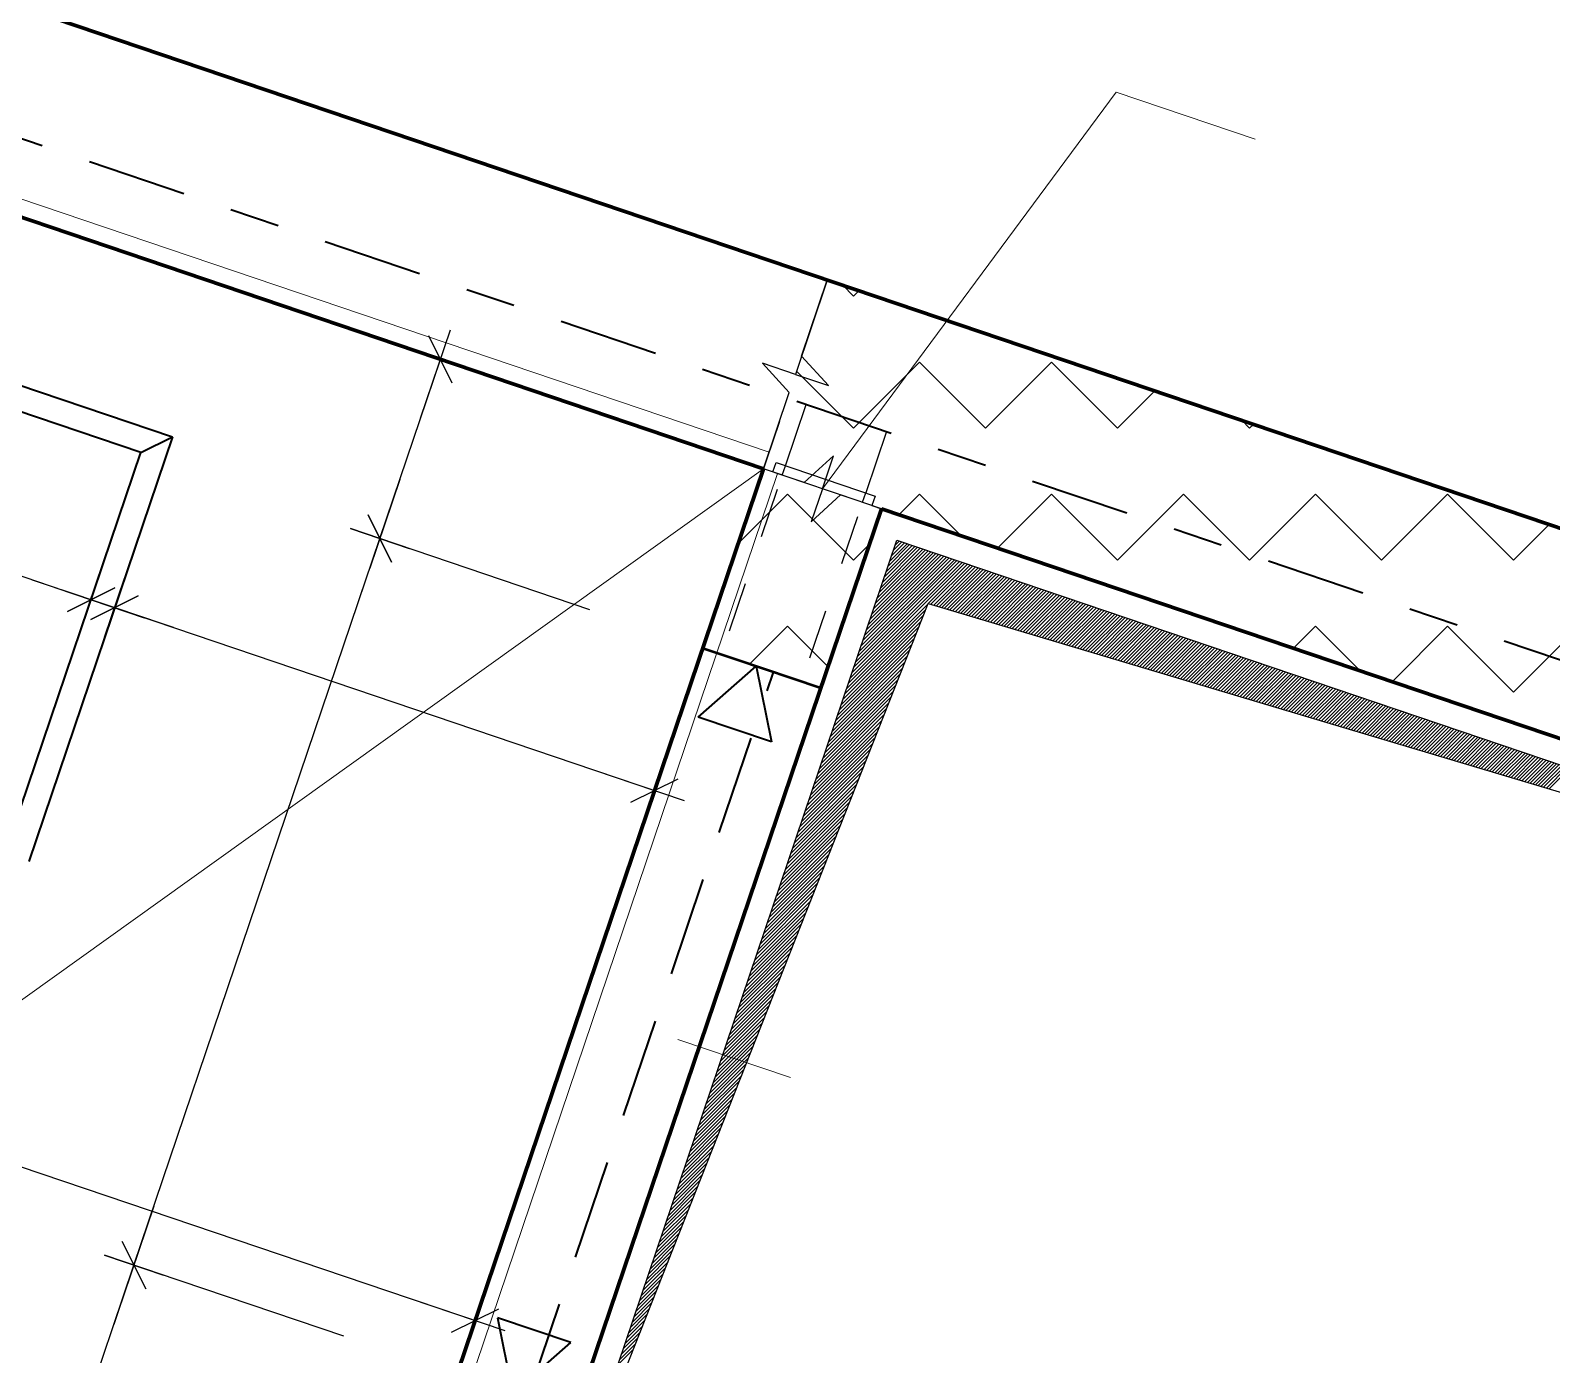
# Model space of a CAD drawing. Header units: metres. Extents: x 2661608 to 2661648.6, y 1209464.3 to 1209501.1.
# Drawn here: x 2661626.406 to 2661629.462, y 1209490.147 to 1209492.805 of the extents above; entities that cross this region are included whole.
import ezdxf

# ---------------------------------------------------------------- set-up
doc = ezdxf.new("R2010")
doc.units = ezdxf.units.M
for name, pattern in [('AUSGEZOGEN', [0]), ('GETRENNT2_S6', [0.3, 0.2, -0.1]), ('PHANTOM2_S8', [0.3, 0.2, -0.05, 0, -0.05]), ('STRICHLINIE_S4', [0.1, 0.05, -0.05])]:
    doc.linetypes.add(name, pattern=pattern)
for name, color, linetype, lineweight in [('TB_641', 7, 'AUSGEZOGEN', 25), ('TB_642', 7, 'AUSGEZOGEN', 25), ('TB_643', 7, 'AUSGEZOGEN', 25), ('TB_646', 7, 'AUSGEZOGEN', 25), ('TB_649', 7, 'AUSGEZOGEN', 25)]:
    doc.layers.add(name, color=color, linetype=linetype, lineweight=lineweight)

msp = doc.modelspace()

# ---------------------------------------------------------------- linework, layer by layer
at = {"color": 0, "linetype": 'ByBlock', "lineweight": -2}
for p, q in [((2661627.1899, 1209492.0267), (2661627.2501, 1209492.2043)), ((2661627.2535, 1209492.0975), (2661627.2065, 1209492.1926)), ((2661627.2892, 1209492.125), (2661627.1708, 1209492.1651)), ((2661627.1482, 1209491.9036), (2661627.0881, 1209491.726)), ((2661627.0681, 1209491.6668), (2661627.1282, 1209491.8444)), ((2661627.1316, 1209491.7376), (2661627.0847, 1209491.8327)), ((2661627.0847, 1209491.8327), (2661627.1316, 1209491.7376)), ((2661627.1673, 1209491.7651), (2661627.0489, 1209491.8052)), ((2661627.0489, 1209491.8052), (2661627.1673, 1209491.7651)), ((2661626.4096, 1209491.7027), (2661626.5872, 1209491.6426)), ((2661626.508, 1209491.6034), (2661626.5481, 1209491.7218)), ((2661626.5481, 1209491.7218), (2661626.508, 1209491.6034)), ((2661626.5553, 1209491.5874), (2661626.5954, 1209491.7058)), ((2661626.5954, 1209491.7058), (2661626.5553, 1209491.5874)), ((2661626.457, 1209491.6867), (2661626.6346, 1209491.6265)), ((2661626.6464, 1209491.6225), (2661626.4688, 1209491.6827)), ((2661626.4805, 1209491.6391), (2661626.5756, 1209491.6861)), ((2661626.5756, 1209491.6861), (2661626.4805, 1209491.6391)), ((2661626.6938, 1209491.6065), (2661626.5162, 1209491.6666)), ((2661626.5278, 1209491.6231), (2661626.6229, 1209491.6701)), ((2661626.6229, 1209491.6701), (2661626.5278, 1209491.6231)), ((2661627.6399, 1209491.2202), (2661627.68, 1209491.3386)), ((2661627.5415, 1209491.3195), (2661627.7191, 1209491.2593)), ((2661627.6124, 1209491.2559), (2661627.7075, 1209491.3029)), ((2661626.6544, 1209490.4449), (2661626.5942, 1209490.2673)), ((2661626.5742, 1209490.2081), (2661626.6343, 1209490.3857)), ((2661626.6378, 1209490.2789), (2661626.5908, 1209490.374)), ((2661626.5908, 1209490.374), (2661626.6378, 1209490.2789)), ((2661626.6735, 1209490.3064), (2661626.5551, 1209490.3465)), ((2661626.5551, 1209490.3465), (2661626.6735, 1209490.3064)), ((2661627.2796, 1209490.1561), (2661627.3197, 1209490.2745)), ((2661627.1813, 1209490.2554), (2661627.3589, 1209490.1953)), ((2661627.2521, 1209490.1918), (2661627.3472, 1209490.2388))]:
    msp.add_line(p, q, dxfattribs=at)
at = {"layer": 'TB_641', "color": 7, "linetype": 'AUSGEZOGEN', "lineweight": 50, "transparency": 33554687}
for p, q in [((2661634.2583, 1209490.1878), (2661617.6069, 1209495.8255)), ((2661620.6801, 1209494.3627), (2661627.8787, 1209491.9255)), ((2661627.8787, 1209491.9255), (2661627.7568, 1209491.5655)), ((2661627.8787, 1209491.9255), (2661627.8787, 1209491.9255)), ((2661627.8787, 1209491.9255), (2661627.8787, 1209491.9255)), ((2661627.8787, 1209491.9255), (2661627.8787, 1209491.9255)), ((2661627.8787, 1209491.9255), (2661627.8787, 1209491.9255)), ((2661627.9936, 1209491.4854), (2661628.1155, 1209491.8453)), ((2661628.1155, 1209491.8453), (2661630.9096, 1209490.8993)), ((2661627.7568, 1209491.5655), (2661627.8231, 1209491.5431)), ((2661627.8231, 1209491.5431), (2661627.9936, 1209491.4854))]:
    msp.add_line(p, q, dxfattribs=at)
at = {"layer": 'TB_641', "color": 7, "linetype": 'AUSGEZOGEN', "lineweight": 18, "transparency": 33554687}
for p, q in [((2661624.4421, 1209493.1259), (2661627.8899, 1209491.9586)), ((2661627.8899, 1209491.9586), (2661627.8787, 1209491.9255)), ((2661627.9071, 1209491.9158), (2661626.5281, 1209487.843)), ((2661627.8787, 1209491.9255), (2661627.9071, 1209491.9158))]:
    msp.add_line(p, q, dxfattribs=at)
at = {"layer": 'TB_641', "color": 1, "linetype": 'AUSGEZOGEN', "lineweight": 25, "transparency": 33554687}
for p, q in [((2661627.9552, 1209492.1515), (2661628.0069, 1209492.3043)), ((2661627.9428, 1209492.1149), (2661627.8765, 1209492.1374)), ((2661627.8765, 1209492.1374), (2661627.9304, 1209492.0783)), ((2661628.0091, 1209492.0925), (2661627.9552, 1209492.1515)), ((2661627.9428, 1209492.1149), (2661628.0091, 1209492.0925)), ((2661627.8787, 1209491.9255), (2661627.9304, 1209492.0783))]:
    msp.add_line(p, q, dxfattribs=at)
at = {"layer": 'TB_641', "color": 7, "linetype": 'AUSGEZOGEN', "lineweight": 25, "transparency": 33554687}
for p, q in [((2661627.923, 1209491.9316), (2661627.9647, 1209492.0547)), ((2661627.9647, 1209492.0547), (2661628.1257, 1209492.0002)), ((2661628.1257, 1209492.0002), (2661628.084, 1209491.8771)), ((2661628.0195, 1209491.9517), (2661627.9605, 1209491.8978)), ((2661627.9971, 1209491.8854), (2661628.0195, 1209491.9517)), ((2661628.0965, 1209491.8517), (2661627.8787, 1209491.9255)), ((2661627.9605, 1209491.8978), (2661627.8787, 1209491.9255)), ((2661627.8787, 1209491.9255), (2661627.8787, 1209491.9255)), ((2661627.8787, 1209491.9255), (2661627.8787, 1209491.9255)), ((2661627.8976, 1209491.9191), (2661627.904, 1209491.938)), ((2661627.8976, 1209491.9191), (2661627.8976, 1209491.9191)), ((2661627.8976, 1209491.9191), (2661627.8976, 1209491.9191)), ((2661627.904, 1209491.938), (2661628.1029, 1209491.8707)), ((2661627.9971, 1209491.8854), (2661627.9746, 1209491.8191)), ((2661627.9746, 1209491.8191), (2661628.0337, 1209491.873)), ((2661628.1155, 1209491.8453), (2661628.0337, 1209491.873)), ((2661628.1029, 1209491.8707), (2661628.0965, 1209491.8517)), ((2661628.0965, 1209491.8517), (2661628.1155, 1209491.8453)), ((2661628.1098, 1209491.8472), (2661628.1098, 1209491.8472)), ((2661628.1098, 1209491.8472), (2661628.1098, 1209491.8472))]:
    msp.add_line(p, q, dxfattribs=at)
at = {"layer": 'TB_641', "color": 7, "linetype": 'STRICHLINIE_S4', "lineweight": 25, "transparency": 33554687}
for p, q in [((2661627.8107, 1209491.6001), (2661627.9165, 1209491.9126)), ((2661627.9165, 1209491.9126), (2661627.923, 1209491.9316)), ((2661627.9717, 1209491.5456), (2661628.0776, 1209491.8581)), ((2661628.0776, 1209491.8581), (2661628.084, 1209491.8771))]:
    msp.add_line(p, q, dxfattribs=at)
at = {"layer": 'TB_641', "color": 7, "linetype": 'AUSGEZOGEN', "lineweight": 35, "transparency": 33554687}
for p, q in [((2661627.7568, 1209491.5655), (2661627.2629, 1209490.1069)), ((2661627.7473, 1209491.427), (2661627.864, 1209491.5293)), ((2661627.864, 1209491.5293), (2661627.8945, 1209491.3772)), ((2661627.9936, 1209491.4854), (2661627.4997, 1209490.0267)), ((2661627.8945, 1209491.3772), (2661627.7473, 1209491.427)), ((2661627.4918, 1209490.1711), (2661627.3446, 1209490.221)), ((2661627.3446, 1209490.221), (2661627.3752, 1209490.0689)), ((2661627.3752, 1209490.0689), (2661627.4918, 1209490.1711))]:
    msp.add_line(p, q, dxfattribs=at)
at = {"layer": 'TB_641', "color": 7, "linetype": 'GETRENNT2_S6', "lineweight": 35, "transparency": 33554687}
msp.add_line((2661627.405, 1209490.0588), (2661627.8989, 1209491.5174), dxfattribs=at)
at = {"layer": 'TB_642', "color": 7, "linetype": 'AUSGEZOGEN', "lineweight": 70, "transparency": 33554687}
for p, q in [((2661617.6069, 1209495.8255), (2661644.9, 1209486.5848)), ((2661624.4309, 1209493.0928), (2661627.8787, 1209491.9255)), ((2661627.8787, 1209491.9255), (2661626.628, 1209488.2315)), ((2661628.1155, 1209491.8453), (2661627.4099, 1209489.7615)), ((2661630.9096, 1209490.8993), (2661628.1155, 1209491.8453))]:
    msp.add_line(p, q, dxfattribs=at)
at = {"layer": 'TB_642', "color": 7, "linetype": 'AUSGEZOGEN', "lineweight": 35, "transparency": 33554687}
for p, q in [((2661625.839, 1209492.2782), (2661626.6915, 1209491.9896)), ((2661626.6281, 1209491.9582), (2661625.8704, 1209492.2148)), ((2661626.6915, 1209491.9896), (2661626.4029, 1209491.1371)), ((2661626.6281, 1209491.9582), (2661626.6915, 1209491.9896)), ((2661626.3716, 1209491.2005), (2661626.6281, 1209491.9582))]:
    msp.add_line(p, q, dxfattribs=at)
at = {"layer": 'TB_642', "color": 7, "linetype": 'AUSGEZOGEN', "lineweight": 25, "transparency": 33554687}
for p, q in [((2661627.4733, 1209489.7928), (2661628.1468, 1209491.7819)), ((2661628.0967, 1209491.634), (2661628.2199, 1209491.7572)), ((2661628.1003, 1209491.6447), (2661628.2146, 1209491.7589)), ((2661628.1039, 1209491.6554), (2661628.2093, 1209491.7607)), ((2661628.1076, 1209491.666), (2661628.204, 1209491.7625)), ((2661628.1112, 1209491.6767), (2661628.1987, 1209491.7643)), ((2661628.1148, 1209491.6874), (2661628.1935, 1209491.7661)), ((2661628.1184, 1209491.6981), (2661628.1882, 1209491.7679)), ((2661628.122, 1209491.7088), (2661628.1829, 1209491.7697)), ((2661628.1257, 1209491.7195), (2661628.1776, 1209491.7715)), ((2661628.1293, 1209491.7302), (2661628.1723, 1209491.7733)), ((2661628.1329, 1209491.7409), (2661628.1671, 1209491.775)), ((2661628.1365, 1209491.7516), (2661628.1618, 1209491.7768)), ((2661628.1401, 1209491.7623), (2661628.1565, 1209491.7786)), ((2661628.1438, 1209491.773), (2661628.1512, 1209491.7804)), ((2661628.1468, 1209491.7819), (2661630.8463, 1209490.8679)), ((2661628.0533, 1209491.5057), (2661628.2833, 1209491.7357)), ((2661628.0569, 1209491.5164), (2661628.278, 1209491.7375)), ((2661628.0605, 1209491.5271), (2661628.2727, 1209491.7393)), ((2661628.0641, 1209491.5378), (2661628.2674, 1209491.7411)), ((2661628.0677, 1209491.5484), (2661628.2621, 1209491.7428)), ((2661628.0714, 1209491.5591), (2661628.2569, 1209491.7446)), ((2661628.075, 1209491.5698), (2661628.2516, 1209491.7464)), ((2661628.0786, 1209491.5805), (2661628.2463, 1209491.7482)), ((2661628.0822, 1209491.5912), (2661628.241, 1209491.75)), ((2661628.0858, 1209491.6019), (2661628.2357, 1209491.7518)), ((2661628.0895, 1209491.6126), (2661628.2304, 1209491.7536)), ((2661628.0931, 1209491.6233), (2661628.2252, 1209491.7554)), ((2661628.2097, 1209491.655), (2661628.2885, 1209491.7339)), ((2661628.2151, 1209491.6534), (2661628.2938, 1209491.7321)), ((2661628.2206, 1209491.6518), (2661628.2991, 1209491.7303)), ((2661628.226, 1209491.6502), (2661628.3044, 1209491.7285)), ((2661628.2315, 1209491.6485), (2661628.3097, 1209491.7267)), ((2661628.2369, 1209491.6469), (2661628.315, 1209491.725)), ((2661628.2424, 1209491.6453), (2661628.3202, 1209491.7232)), ((2661628.2478, 1209491.6437), (2661628.3255, 1209491.7214)), ((2661628.2532, 1209491.642), (2661628.3308, 1209491.7196)), ((2661628.2587, 1209491.6404), (2661628.3361, 1209491.7178)), ((2661628.2641, 1209491.6388), (2661628.3414, 1209491.716)), ((2661628.2696, 1209491.6372), (2661628.3467, 1209491.7142)), ((2661628.275, 1209491.6355), (2661628.3519, 1209491.7124)), ((2661628.2805, 1209491.6339), (2661628.3572, 1209491.7107)), ((2661628.2859, 1209491.6323), (2661628.3625, 1209491.7089)), ((2661628.2914, 1209491.6307), (2661628.3678, 1209491.7071)), ((2661628.2968, 1209491.629), (2661628.3731, 1209491.7053)), ((2661628.3023, 1209491.6274), (2661628.3784, 1209491.7035)), ((2661628.3077, 1209491.6258), (2661628.3836, 1209491.7017)), ((2661628.3131, 1209491.6242), (2661628.3889, 1209491.6999)), ((2661628.3186, 1209491.6225), (2661628.3942, 1209491.6981)), ((2661628.324, 1209491.6209), (2661628.3995, 1209491.6963)), ((2661628.3295, 1209491.6193), (2661628.4048, 1209491.6946)), ((2661628.3349, 1209491.6176), (2661628.41, 1209491.6928)), ((2661628.3404, 1209491.616), (2661628.4153, 1209491.691)), ((2661628.3458, 1209491.6144), (2661628.4206, 1209491.6892)), ((2661628.3513, 1209491.6128), (2661628.4259, 1209491.6874)), ((2661628.3567, 1209491.6111), (2661628.4312, 1209491.6856)), ((2661628.3622, 1209491.6095), (2661628.4365, 1209491.6838)), ((2661628.3676, 1209491.6079), (2661628.4417, 1209491.682)), ((2661628.373, 1209491.6063), (2661628.447, 1209491.6802)), ((2661628.3785, 1209491.6046), (2661628.4523, 1209491.6785)), ((2661628.3839, 1209491.603), (2661628.4576, 1209491.6767)), ((2661628.3894, 1209491.6014), (2661628.4629, 1209491.6749)), ((2661628.3948, 1209491.5998), (2661628.4682, 1209491.6731)), ((2661628.4003, 1209491.5981), (2661628.4734, 1209491.6713)), ((2661628.4057, 1209491.5965), (2661628.4787, 1209491.6695)), ((2661628.4112, 1209491.5949), (2661628.484, 1209491.6677)), ((2661628.4166, 1209491.5933), (2661628.4893, 1209491.6659)), ((2661627.4733, 1209489.7928), (2661628.2094, 1209491.6551)), ((2661628.046, 1209491.4843), (2661628.2046, 1209491.6429)), ((2661628.0496, 1209491.495), (2661628.2092, 1209491.6546)), ((2661628.2094, 1209491.6551), (2661630.8463, 1209490.8679)), ((2661628.4221, 1209491.5916), (2661628.4946, 1209491.6641)), ((2661628.4275, 1209491.59), (2661628.4999, 1209491.6624)), ((2661628.4329, 1209491.5884), (2661628.5051, 1209491.6606)), ((2661628.4384, 1209491.5868), (2661628.5104, 1209491.6588)), ((2661628.4438, 1209491.5851), (2661628.5157, 1209491.657)), ((2661628.4493, 1209491.5835), (2661628.521, 1209491.6552)), ((2661628.4547, 1209491.5819), (2661628.5263, 1209491.6534)), ((2661628.4602, 1209491.5803), (2661628.5315, 1209491.6516)), ((2661628.4656, 1209491.5786), (2661628.5368, 1209491.6498)), ((2661628.4711, 1209491.577), (2661628.5421, 1209491.6481)), ((2661628.4765, 1209491.5754), (2661628.5474, 1209491.6463)), ((2661628.482, 1209491.5738), (2661628.5527, 1209491.6445)), ((2661628.4874, 1209491.5721), (2661628.558, 1209491.6427)), ((2661628.4928, 1209491.5705), (2661628.5632, 1209491.6409)), ((2661628.4983, 1209491.5689), (2661628.5685, 1209491.6391)), ((2661628.5037, 1209491.5673), (2661628.5738, 1209491.6373)), ((2661628.5092, 1209491.5656), (2661628.5791, 1209491.6355)), ((2661628.0352, 1209491.4522), (2661628.1907, 1209491.6078)), ((2661628.0388, 1209491.4629), (2661628.1953, 1209491.6195)), ((2661628.0424, 1209491.4736), (2661628.2, 1209491.6312)), ((2661628.5146, 1209491.564), (2661628.5844, 1209491.6337)), ((2661628.5201, 1209491.5624), (2661628.5897, 1209491.632)), ((2661628.5255, 1209491.5608), (2661628.5949, 1209491.6302)), ((2661628.531, 1209491.5591), (2661628.6002, 1209491.6284)), ((2661628.5364, 1209491.5575), (2661628.6055, 1209491.6266)), ((2661628.5419, 1209491.5559), (2661628.6108, 1209491.6248)), ((2661628.5473, 1209491.5542), (2661628.6161, 1209491.623)), ((2661628.5527, 1209491.5526), (2661628.6213, 1209491.6212)), ((2661628.5582, 1209491.551), (2661628.6266, 1209491.6194)), ((2661628.5636, 1209491.5494), (2661628.6319, 1209491.6176)), ((2661628.5691, 1209491.5477), (2661628.6372, 1209491.6159)), ((2661628.5745, 1209491.5461), (2661628.6425, 1209491.6141)), ((2661628.58, 1209491.5445), (2661628.6478, 1209491.6123)), ((2661628.5854, 1209491.5429), (2661628.653, 1209491.6105)), ((2661628.5909, 1209491.5412), (2661628.6583, 1209491.6087)), ((2661628.5963, 1209491.5396), (2661628.6636, 1209491.6069)), ((2661628.6018, 1209491.538), (2661628.6689, 1209491.6051)), ((2661628.6072, 1209491.5364), (2661628.6742, 1209491.6033)), ((2661628.0243, 1209491.4202), (2661628.1769, 1209491.5727)), ((2661628.0279, 1209491.4309), (2661628.1815, 1209491.5844)), ((2661628.0315, 1209491.4415), (2661628.1861, 1209491.5961)), ((2661628.6126, 1209491.5347), (2661628.6795, 1209491.6016)), ((2661628.6181, 1209491.5331), (2661628.6847, 1209491.5998)), ((2661628.6235, 1209491.5315), (2661628.69, 1209491.598)), ((2661628.629, 1209491.5299), (2661628.6953, 1209491.5962)), ((2661628.6344, 1209491.5282), (2661628.7006, 1209491.5944)), ((2661628.6399, 1209491.5266), (2661628.7059, 1209491.5926)), ((2661628.6453, 1209491.525), (2661628.7112, 1209491.5908)), ((2661628.6508, 1209491.5234), (2661628.7164, 1209491.589)), ((2661628.6562, 1209491.5217), (2661628.7217, 1209491.5872)), ((2661628.6617, 1209491.5201), (2661628.727, 1209491.5855)), ((2661628.6671, 1209491.5185), (2661628.7323, 1209491.5837)), ((2661628.6725, 1209491.5169), (2661628.7376, 1209491.5819)), ((2661628.678, 1209491.5152), (2661628.7428, 1209491.5801)), ((2661628.6834, 1209491.5136), (2661628.7481, 1209491.5783)), ((2661628.6889, 1209491.512), (2661628.7534, 1209491.5765)), ((2661628.6943, 1209491.5104), (2661628.7587, 1209491.5747)), ((2661628.6998, 1209491.5087), (2661628.764, 1209491.5729)), ((2661628.0171, 1209491.3988), (2661628.1676, 1209491.5493)), ((2661628.0207, 1209491.4095), (2661628.1722, 1209491.561)), ((2661628.7052, 1209491.5071), (2661628.7693, 1209491.5711)), ((2661628.7107, 1209491.5055), (2661628.7745, 1209491.5694)), ((2661628.7161, 1209491.5039), (2661628.7798, 1209491.5676)), ((2661628.7216, 1209491.5022), (2661628.7851, 1209491.5658)), ((2661628.727, 1209491.5006), (2661628.7904, 1209491.564)), ((2661628.7324, 1209491.499), (2661628.7957, 1209491.5622)), ((2661628.7379, 1209491.4974), (2661628.801, 1209491.5604)), ((2661628.7433, 1209491.4957), (2661628.8062, 1209491.5586)), ((2661628.7488, 1209491.4941), (2661628.8115, 1209491.5568)), ((2661628.7542, 1209491.4925), (2661628.8168, 1209491.555)), ((2661628.7597, 1209491.4908), (2661628.8221, 1209491.5533)), ((2661628.7651, 1209491.4892), (2661628.8274, 1209491.5515)), ((2661628.7706, 1209491.4876), (2661628.8327, 1209491.5497)), ((2661628.776, 1209491.486), (2661628.8379, 1209491.5479)), ((2661628.7815, 1209491.4843), (2661628.8432, 1209491.5461)), ((2661628.7869, 1209491.4827), (2661628.8485, 1209491.5443)), ((2661628.7923, 1209491.4811), (2661628.8538, 1209491.5425)), ((2661628.0062, 1209491.3667), (2661628.1538, 1209491.5143)), ((2661628.0098, 1209491.3774), (2661628.1584, 1209491.5259)), ((2661628.0134, 1209491.3881), (2661628.163, 1209491.5376)), ((2661628.7978, 1209491.4795), (2661628.8591, 1209491.5407)), ((2661628.8032, 1209491.4778), (2661628.8643, 1209491.539)), ((2661628.8087, 1209491.4762), (2661628.8696, 1209491.5372)), ((2661628.8141, 1209491.4746), (2661628.8749, 1209491.5354)), ((2661628.8196, 1209491.473), (2661628.8802, 1209491.5336)), ((2661628.825, 1209491.4713), (2661628.8855, 1209491.5318)), ((2661628.8305, 1209491.4697), (2661628.8908, 1209491.53)), ((2661628.8359, 1209491.4681), (2661628.896, 1209491.5282)), ((2661628.8414, 1209491.4665), (2661628.9013, 1209491.5264)), ((2661628.8468, 1209491.4648), (2661628.9066, 1209491.5246)), ((2661628.8522, 1209491.4632), (2661628.9119, 1209491.5229)), ((2661628.8577, 1209491.4616), (2661628.9172, 1209491.5211)), ((2661628.8631, 1209491.46), (2661628.9225, 1209491.5193)), ((2661628.8686, 1209491.4583), (2661628.9277, 1209491.5175)), ((2661628.874, 1209491.4567), (2661628.933, 1209491.5157)), ((2661628.8795, 1209491.4551), (2661628.9383, 1209491.5139)), ((2661628.8849, 1209491.4535), (2661628.9436, 1209491.5121)), ((2661627.999, 1209491.3453), (2661628.1445, 1209491.4909)), ((2661628.0026, 1209491.356), (2661628.1491, 1209491.5026)), ((2661628.8904, 1209491.4518), (2661628.9489, 1209491.5103)), ((2661628.8958, 1209491.4502), (2661628.9541, 1209491.5085)), ((2661628.9013, 1209491.4486), (2661628.9594, 1209491.5068)), ((2661628.9067, 1209491.447), (2661628.9647, 1209491.505)), ((2661628.9121, 1209491.4453), (2661628.97, 1209491.5032)), ((2661628.9176, 1209491.4437), (2661628.9753, 1209491.5014)), ((2661628.923, 1209491.4421), (2661628.9806, 1209491.4996)), ((2661628.9285, 1209491.4405), (2661628.9858, 1209491.4978)), ((2661628.9339, 1209491.4388), (2661628.9911, 1209491.496)), ((2661628.9394, 1209491.4372), (2661628.9964, 1209491.4942)), ((2661628.9448, 1209491.4356), (2661629.0017, 1209491.4925)), ((2661628.9503, 1209491.434), (2661629.007, 1209491.4907)), ((2661628.9557, 1209491.4323), (2661629.0123, 1209491.4889)), ((2661628.9612, 1209491.4307), (2661629.0175, 1209491.4871)), ((2661628.9666, 1209491.4291), (2661629.0228, 1209491.4853)), ((2661628.972, 1209491.4274), (2661629.0281, 1209491.4835)), ((2661628.9775, 1209491.4258), (2661629.0334, 1209491.4817)), ((2661627.9881, 1209491.3133), (2661628.1306, 1209491.4558)), ((2661627.9917, 1209491.3239), (2661628.1353, 1209491.4675)), ((2661627.9953, 1209491.3346), (2661628.1399, 1209491.4792)), ((2661628.9829, 1209491.4242), (2661629.0387, 1209491.4799)), ((2661628.9884, 1209491.4226), (2661629.044, 1209491.4781)), ((2661628.9938, 1209491.4209), (2661629.0492, 1209491.4764)), ((2661628.9993, 1209491.4193), (2661629.0545, 1209491.4746)), ((2661629.0047, 1209491.4177), (2661629.0598, 1209491.4728)), ((2661629.0102, 1209491.4161), (2661629.0651, 1209491.471)), ((2661629.0156, 1209491.4144), (2661629.0704, 1209491.4692)), ((2661629.0211, 1209491.4128), (2661629.0756, 1209491.4674)), ((2661629.0265, 1209491.4112), (2661629.0809, 1209491.4656)), ((2661629.0319, 1209491.4096), (2661629.0862, 1209491.4638)), ((2661629.0374, 1209491.4079), (2661629.0915, 1209491.462)), ((2661629.0428, 1209491.4063), (2661629.0968, 1209491.4603)), ((2661629.0483, 1209491.4047), (2661629.1021, 1209491.4585)), ((2661629.0537, 1209491.4031), (2661629.1073, 1209491.4567)), ((2661629.0592, 1209491.4014), (2661629.1126, 1209491.4549)), ((2661629.0646, 1209491.3998), (2661629.1179, 1209491.4531)), ((2661629.0701, 1209491.3982), (2661629.1232, 1209491.4513)), ((2661627.9773, 1209491.2812), (2661628.1168, 1209491.4207)), ((2661627.9809, 1209491.2919), (2661628.1214, 1209491.4324)), ((2661627.9845, 1209491.3026), (2661628.126, 1209491.4441)), ((2661629.0755, 1209491.3966), (2661629.1285, 1209491.4495)), ((2661629.081, 1209491.3949), (2661629.1338, 1209491.4477)), ((2661629.0864, 1209491.3933), (2661629.139, 1209491.4459)), ((2661629.0918, 1209491.3917), (2661629.1443, 1209491.4442)), ((2661629.0973, 1209491.3901), (2661629.1496, 1209491.4424)), ((2661629.1027, 1209491.3884), (2661629.1549, 1209491.4406)), ((2661629.1082, 1209491.3868), (2661629.1602, 1209491.4388)), ((2661629.1136, 1209491.3852), (2661629.1655, 1209491.437)), ((2661629.1191, 1209491.3836), (2661629.1707, 1209491.4352)), ((2661629.1245, 1209491.3819), (2661629.176, 1209491.4334)), ((2661629.13, 1209491.3803), (2661629.1813, 1209491.4316)), ((2661629.1354, 1209491.3787), (2661629.1866, 1209491.4299)), ((2661629.1409, 1209491.3771), (2661629.1919, 1209491.4281)), ((2661629.1463, 1209491.3754), (2661629.1971, 1209491.4263)), ((2661629.1517, 1209491.3738), (2661629.2024, 1209491.4245)), ((2661629.1572, 1209491.3722), (2661629.2077, 1209491.4227)), ((2661629.1626, 1209491.3705), (2661629.213, 1209491.4209)), ((2661627.97, 1209491.2598), (2661628.1075, 1209491.3973)), ((2661627.9736, 1209491.2705), (2661628.1122, 1209491.409)), ((2661629.1681, 1209491.3689), (2661629.2183, 1209491.4191)), ((2661629.1735, 1209491.3673), (2661629.2236, 1209491.4173)), ((2661629.179, 1209491.3657), (2661629.2288, 1209491.4155)), ((2661629.1844, 1209491.364), (2661629.2341, 1209491.4138)), ((2661629.1899, 1209491.3624), (2661629.2394, 1209491.412)), ((2661629.1953, 1209491.3608), (2661629.2447, 1209491.4102)), ((2661629.2008, 1209491.3592), (2661629.25, 1209491.4084)), ((2661629.2062, 1209491.3575), (2661629.2553, 1209491.4066)), ((2661629.2116, 1209491.3559), (2661629.2605, 1209491.4048)), ((2661629.2171, 1209491.3543), (2661629.2658, 1209491.403)), ((2661629.2225, 1209491.3527), (2661629.2711, 1209491.4012)), ((2661629.228, 1209491.351), (2661629.2764, 1209491.3994)), ((2661629.2334, 1209491.3494), (2661629.2817, 1209491.3977)), ((2661629.2389, 1209491.3478), (2661629.2869, 1209491.3959)), ((2661629.2443, 1209491.3462), (2661629.2922, 1209491.3941)), ((2661629.2498, 1209491.3445), (2661629.2975, 1209491.3923)), ((2661629.2552, 1209491.3429), (2661629.3028, 1209491.3905)), ((2661627.9592, 1209491.2277), (2661628.0937, 1209491.3622)), ((2661627.9628, 1209491.2384), (2661628.0983, 1209491.3739)), ((2661627.9664, 1209491.2491), (2661628.1029, 1209491.3856)), ((2661629.2607, 1209491.3413), (2661629.3081, 1209491.3887)), ((2661629.2661, 1209491.3397), (2661629.3134, 1209491.3869)), ((2661629.2715, 1209491.338), (2661629.3186, 1209491.3851)), ((2661629.277, 1209491.3364), (2661629.3239, 1209491.3834)), ((2661629.2824, 1209491.3348), (2661629.3292, 1209491.3816)), ((2661629.2879, 1209491.3332), (2661629.3345, 1209491.3798)), ((2661629.2933, 1209491.3315), (2661629.3398, 1209491.378)), ((2661629.2988, 1209491.3299), (2661629.3451, 1209491.3762)), ((2661629.3042, 1209491.3283), (2661629.3503, 1209491.3744)), ((2661629.3097, 1209491.3267), (2661629.3556, 1209491.3726)), ((2661629.3151, 1209491.325), (2661629.3609, 1209491.3708)), ((2661629.3206, 1209491.3234), (2661629.3662, 1209491.369)), ((2661629.326, 1209491.3218), (2661629.3715, 1209491.3673)), ((2661629.3314, 1209491.3202), (2661629.3768, 1209491.3655)), ((2661629.3369, 1209491.3185), (2661629.382, 1209491.3637)), ((2661629.3423, 1209491.3169), (2661629.3873, 1209491.3619)), ((2661629.3478, 1209491.3153), (2661629.3926, 1209491.3601)), ((2661627.9519, 1209491.2063), (2661628.0844, 1209491.3389)), ((2661627.9555, 1209491.217), (2661628.089, 1209491.3506)), ((2661629.3532, 1209491.3137), (2661629.3979, 1209491.3583)), ((2661629.3587, 1209491.312), (2661629.4032, 1209491.3565)), ((2661629.3641, 1209491.3104), (2661629.4084, 1209491.3547)), ((2661629.3696, 1209491.3088), (2661629.4137, 1209491.3529)), ((2661629.375, 1209491.3071), (2661629.419, 1209491.3512)), ((2661629.3805, 1209491.3055), (2661629.4243, 1209491.3494)), ((2661629.3859, 1209491.3039), (2661629.4296, 1209491.3476)), ((2661629.3913, 1209491.3023), (2661629.4349, 1209491.3458)), ((2661629.3968, 1209491.3006), (2661629.4401, 1209491.344)), ((2661629.4022, 1209491.299), (2661629.4454, 1209491.3422)), ((2661629.4077, 1209491.2974), (2661629.4507, 1209491.3404)), ((2661629.4131, 1209491.2958), (2661629.456, 1209491.3386)), ((2661629.4186, 1209491.2941), (2661629.4613, 1209491.3368)), ((2661629.424, 1209491.2925), (2661629.4666, 1209491.3351)), ((2661629.4295, 1209491.2909), (2661629.4718, 1209491.3333)), ((2661629.4349, 1209491.2893), (2661629.4771, 1209491.3315)), ((2661629.4404, 1209491.2876), (2661629.4824, 1209491.3297)), ((2661627.9411, 1209491.1743), (2661628.0706, 1209491.3038)), ((2661627.9447, 1209491.185), (2661628.0752, 1209491.3155)), ((2661627.9483, 1209491.1957), (2661628.0798, 1209491.3272)), ((2661629.4458, 1209491.286), (2661629.4877, 1209491.3279)), ((2661629.4512, 1209491.2844), (2661629.493, 1209491.3261)), ((2661629.4567, 1209491.2828), (2661629.4983, 1209491.3243)), ((2661627.9302, 1209491.1422), (2661628.0567, 1209491.2687)), ((2661627.9338, 1209491.1529), (2661628.0613, 1209491.2804)), ((2661627.9374, 1209491.1636), (2661628.0659, 1209491.2921)), ((2661627.923, 1209491.1208), (2661628.0475, 1209491.2453)), ((2661627.9266, 1209491.1315), (2661628.0521, 1209491.257)), ((2661627.9121, 1209491.0888), (2661628.0336, 1209491.2102)), ((2661627.9157, 1209491.0994), (2661628.0382, 1209491.2219)), ((2661627.9193, 1209491.1101), (2661628.0428, 1209491.2336)), ((2661627.9049, 1209491.0674), (2661628.0243, 1209491.1869)), ((2661627.9085, 1209491.0781), (2661628.029, 1209491.1985)), ((2661627.894, 1209491.0353), (2661628.0105, 1209491.1518)), ((2661627.8976, 1209491.046), (2661628.0151, 1209491.1635)), ((2661627.9012, 1209491.0567), (2661628.0197, 1209491.1752)), ((2661627.8831, 1209491.0032), (2661627.9966, 1209491.1167)), ((2661627.8868, 1209491.0139), (2661628.0012, 1209491.1284)), ((2661627.8904, 1209491.0246), (2661628.0059, 1209491.1401)), ((2661627.8759, 1209490.9818), (2661627.9874, 1209491.0933)), ((2661627.8795, 1209490.9925), (2661627.992, 1209491.105)), ((2661627.865, 1209490.9498), (2661627.9735, 1209491.0582)), ((2661627.8687, 1209490.9605), (2661627.9781, 1209491.0699)), ((2661627.8723, 1209490.9712), (2661627.9827, 1209491.0816)), ((2661627.8542, 1209490.9177), (2661627.9596, 1209491.0232)), ((2661627.8578, 1209490.9284), (2661627.9643, 1209491.0348)), ((2661627.8614, 1209490.9391), (2661627.9689, 1209491.0465)), ((2661627.8469, 1209490.8963), (2661627.9504, 1209490.9998)), ((2661627.8506, 1209490.907), (2661627.955, 1209491.0115)), ((2661627.8361, 1209490.8642), (2661627.9365, 1209490.9647)), ((2661627.8397, 1209490.8749), (2661627.9412, 1209490.9764)), ((2661627.8433, 1209490.8856), (2661627.9458, 1209490.9881)), ((2661627.8288, 1209490.8429), (2661627.9273, 1209490.9413)), ((2661627.8325, 1209490.8536), (2661627.9319, 1209490.953)), ((2661627.818, 1209490.8108), (2661627.9134, 1209490.9062)), ((2661627.8216, 1209490.8215), (2661627.918, 1209490.9179)), ((2661627.8252, 1209490.8322), (2661627.9227, 1209490.9296)), ((2661627.8071, 1209490.7787), (2661627.8996, 1209490.8711)), ((2661627.8108, 1209490.7894), (2661627.9042, 1209490.8828)), ((2661627.8144, 1209490.8001), (2661627.9088, 1209490.8945)), ((2661627.7999, 1209490.7573), (2661627.8903, 1209490.8478)), ((2661627.8035, 1209490.768), (2661627.8949, 1209490.8595)), ((2661627.789, 1209490.7253), (2661627.8764, 1209490.8127)), ((2661627.7927, 1209490.736), (2661627.8811, 1209490.8244)), ((2661627.7963, 1209490.7467), (2661627.8857, 1209490.8361)), ((2661627.7818, 1209490.7039), (2661627.8672, 1209490.7893)), ((2661627.7854, 1209490.7146), (2661627.8718, 1209490.801)), ((2661627.7709, 1209490.6718), (2661627.8533, 1209490.7542)), ((2661627.7746, 1209490.6825), (2661627.858, 1209490.7659)), ((2661627.7782, 1209490.6932), (2661627.8626, 1209490.7776)), ((2661627.7601, 1209490.6397), (2661627.8395, 1209490.7191)), ((2661627.7637, 1209490.6504), (2661627.8441, 1209490.7308)), ((2661627.7673, 1209490.6611), (2661627.8487, 1209490.7425)), ((2661627.7528, 1209490.6184), (2661627.8302, 1209490.6958)), ((2661627.7565, 1209490.6291), (2661627.8349, 1209490.7074)), ((2661627.742, 1209490.5863), (2661627.8164, 1209490.6607)), ((2661627.7456, 1209490.597), (2661627.821, 1209490.6724)), ((2661627.7492, 1209490.6077), (2661627.8256, 1209490.6841)), ((2661627.7311, 1209490.5542), (2661627.8025, 1209490.6256)), ((2661627.7347, 1209490.5649), (2661627.8071, 1209490.6373)), ((2661627.7384, 1209490.5756), (2661627.8117, 1209490.649)), ((2661627.7239, 1209490.5328), (2661627.7933, 1209490.6022)), ((2661627.7275, 1209490.5435), (2661627.7979, 1209490.6139)), ((2661627.713, 1209490.5008), (2661627.7794, 1209490.5671)), ((2661627.7166, 1209490.5115), (2661627.784, 1209490.5788)), ((2661627.7203, 1209490.5221), (2661627.7886, 1209490.5905)), ((2661627.7058, 1209490.4794), (2661627.7701, 1209490.5437)), ((2661627.7094, 1209490.4901), (2661627.7748, 1209490.5554)), ((2661627.6949, 1209490.4473), (2661627.7563, 1209490.5087)), ((2661627.6985, 1209490.458), (2661627.7609, 1209490.5204)), ((2661627.7022, 1209490.4687), (2661627.7655, 1209490.5321)), ((2661627.6841, 1209490.4152), (2661627.7424, 1209490.4736)), ((2661627.6877, 1209490.4259), (2661627.747, 1209490.4853)), ((2661627.6913, 1209490.4366), (2661627.7517, 1209490.497)), ((2661627.6768, 1209490.3939), (2661627.7332, 1209490.4502)), ((2661627.6804, 1209490.4046), (2661627.7378, 1209490.4619)), ((2661627.666, 1209490.3618), (2661627.7193, 1209490.4151)), ((2661627.6696, 1209490.3725), (2661627.7239, 1209490.4268)), ((2661627.6732, 1209490.3832), (2661627.7286, 1209490.4385)), ((2661627.6587, 1209490.3404), (2661627.7101, 1209490.3917)), ((2661627.6623, 1209490.3511), (2661627.7147, 1209490.4034)), ((2661627.6479, 1209490.3083), (2661627.6962, 1209490.3567)), ((2661627.6515, 1209490.319), (2661627.7008, 1209490.3684)), ((2661627.6551, 1209490.3297), (2661627.7054, 1209490.38)), ((2661627.637, 1209490.2763), (2661627.6823, 1209490.3216)), ((2661627.6406, 1209490.287), (2661627.687, 1209490.3333)), ((2661627.6443, 1209490.2976), (2661627.6916, 1209490.345)), ((2661627.6298, 1209490.2549), (2661627.6731, 1209490.2982)), ((2661627.6334, 1209490.2656), (2661627.6777, 1209490.3099)), ((2661627.6189, 1209490.2228), (2661627.6592, 1209490.2631)), ((2661627.6225, 1209490.2335), (2661627.6638, 1209490.2748)), ((2661627.6262, 1209490.2442), (2661627.6685, 1209490.2865)), ((2661627.6117, 1209490.2014), (2661627.65, 1209490.2397)), ((2661627.6153, 1209490.2121), (2661627.6546, 1209490.2514)), ((2661627.6008, 1209490.1694), (2661627.6361, 1209490.2047)), ((2661627.6044, 1209490.18), (2661627.6407, 1209490.2163)), ((2661627.6081, 1209490.1907), (2661627.6454, 1209490.228)), ((2661627.59, 1209490.1373), (2661627.6222, 1209490.1696)), ((2661627.5936, 1209490.148), (2661627.6269, 1209490.1813)), ((2661627.5972, 1209490.1587), (2661627.6315, 1209490.193)), ((2661627.5863, 1209490.1266), (2661627.6176, 1209490.1579))]:
    msp.add_line(p, q, dxfattribs=at)
at = {"layer": 'TB_643', "color": 7, "linetype": 'PHANTOM2_S8', "lineweight": 35, "transparency": 33554687}
msp.add_line((2661615.1587, 1209496.3905), (2661647.1877, 1209485.5463), dxfattribs=at)
at = {"layer": 'TB_646', "color": 7, "linetype": 'GETRENNT2_S6', "lineweight": 25, "transparency": 33554687}
for p, q in [((2661628.0069, 1209492.3043), (2661627.7568, 1209491.5655)), ((2661631.4168, 1209491.1499), (2661628.0069, 1209492.3043)), ((2661627.9936, 1209491.4854), (2661628.1155, 1209491.8453)), ((2661628.1155, 1209491.8453), (2661630.9096, 1209490.8993)), ((2661627.7568, 1209491.5655), (2661627.9936, 1209491.4854))]:
    msp.add_line(p, q, dxfattribs=at)
at = {"layer": 'TB_646', "color": 7, "linetype": 'AUSGEZOGEN', "lineweight": 18, "transparency": 33554687}
for p, q in [((2661628.0597, 1209492.2722), (2661628.0382, 1209492.2938)), ((2661628.0597, 1209492.2722), (2661628.0703, 1209492.2829)), ((2661628.0597, 1209492.0071), (2661628.1923, 1209492.1397)), ((2661628.3249, 1209492.0071), (2661628.1923, 1209492.1397)), ((2661628.3249, 1209492.0071), (2661628.4574, 1209492.1397)), ((2661628.59, 1209492.0071), (2661628.4574, 1209492.1397)), ((2661628.0597, 1209492.0071), (2661627.9451, 1209492.1217)), ((2661628.59, 1209492.0071), (2661628.6646, 1209492.0817)), ((2661628.8552, 1209492.0071), (2661628.84, 1209492.0223)), ((2661628.8552, 1209492.0071), (2661628.8627, 1209492.0146)), ((2661627.8278, 1209491.7752), (2661627.9271, 1209491.8745)), ((2661628.0597, 1209491.7419), (2661627.9271, 1209491.8745)), ((2661628.151, 1209491.8333), (2661628.1923, 1209491.8745)), ((2661628.2757, 1209491.791), (2661628.1923, 1209491.8745)), ((2661628.3491, 1209491.7662), (2661628.4574, 1209491.8745)), ((2661628.59, 1209491.7419), (2661628.4574, 1209491.8745)), ((2661628.59, 1209491.7419), (2661628.7226, 1209491.8745)), ((2661628.8552, 1209491.7419), (2661628.7226, 1209491.8745)), ((2661628.8552, 1209491.7419), (2661628.9878, 1209491.8745)), ((2661629.1203, 1209491.7419), (2661628.9878, 1209491.8745)), ((2661629.1203, 1209491.7419), (2661629.2529, 1209491.8745)), ((2661629.3855, 1209491.7419), (2661629.2529, 1209491.8745)), ((2661629.3855, 1209491.7419), (2661629.457, 1209491.8134)), ((2661628.0597, 1209491.7419), (2661628.0911, 1209491.7733)), ((2661627.8513, 1209491.5335), (2661627.9271, 1209491.6093)), ((2661628.0081, 1209491.5283), (2661627.9271, 1209491.6093)), ((2661628.9434, 1209491.565), (2661628.9878, 1209491.6093)), ((2661629.0775, 1209491.5196), (2661628.9878, 1209491.6093)), ((2661629.1415, 1209491.4979), (2661629.2529, 1209491.6093)), ((2661629.3855, 1209491.4768), (2661629.2529, 1209491.6093)), ((2661629.3855, 1209491.4768), (2661629.5181, 1209491.6093))]:
    msp.add_line(p, q, dxfattribs=at)
at = {"layer": 'TB_649', "color": 7, "linetype": 'AUSGEZOGEN', "lineweight": 18, "transparency": 33554687}
for p, q in [((2661628.5874, 1209492.6817), (2661627.9971, 1209491.8854)), ((2661628.8663, 1209492.5872), (2661628.5874, 1209492.6817)), ((2661623.5729, 1209488.8435), (2661627.8787, 1209491.9255)), ((2661627.9327, 1209490.703), (2661627.7068, 1209490.7794))]:
    msp.add_line(p, q, dxfattribs=at)
at = {"layer": 'TB_649', "color": 7, "linetype": 'AUSGEZOGEN', "lineweight": 25, "transparency": 33554687}
for p, q in [((2661627.1081, 1209491.7852), (2661627.23, 1209492.1451)), ((2661627.23, 1209492.1451), (2661627.23, 1209492.1451)), ((2661625.7703, 1209491.9192), (2661626.528, 1209491.6626)), ((2661626.6143, 1209490.3265), (2661627.1081, 1209491.7852)), ((2661627.53, 1209491.6423), (2661627.1081, 1209491.7852)), ((2661627.53, 1209491.6423), (2661627.1081, 1209491.7852)), ((2661626.528, 1209491.6626), (2661626.528, 1209491.6626)), ((2661626.528, 1209491.6626), (2661626.528, 1209491.6626)), ((2661626.528, 1209491.6626), (2661626.5754, 1209491.6466)), ((2661626.5754, 1209491.6466), (2661626.5754, 1209491.6466)), ((2661626.5754, 1209491.6466), (2661626.5754, 1209491.6466)), ((2661626.5754, 1209491.6466), (2661627.6599, 1209491.2794)), ((2661627.6599, 1209491.2794), (2661627.6599, 1209491.2794)), ((2661624.2781, 1209491.2383), (2661627.2997, 1209490.2153)), ((2661625.9793, 1209488.4511), (2661626.6143, 1209490.3265)), ((2661627.0361, 1209490.1837), (2661626.6143, 1209490.3265)), ((2661627.0361, 1209490.1837), (2661626.6143, 1209490.3265)), ((2661627.2997, 1209490.2153), (2661627.2997, 1209490.2153))]:
    msp.add_line(p, q, dxfattribs=at)

doc.saveas('drawing.dxf')
